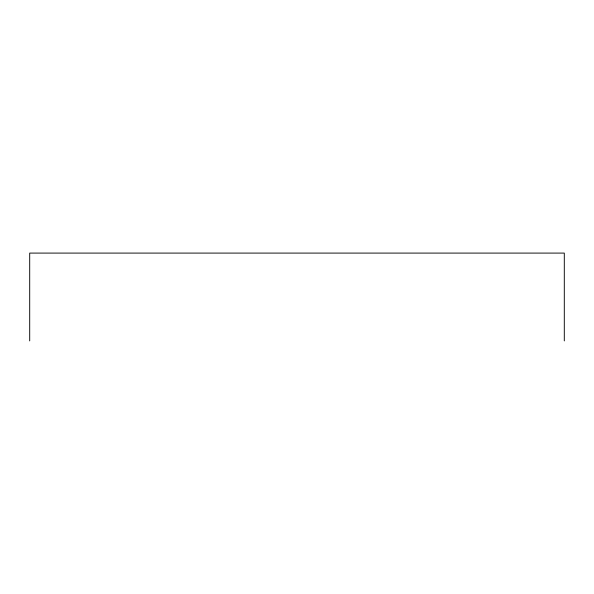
<?xml version="1.0" encoding="UTF-8"?>
<svg xmlns="http://www.w3.org/2000/svg" width="594" height="594" viewBox="0 0 594 594"><rect width="100%" height="100%" fill="white"/><g stroke="black" fill="none" stroke-linecap="round" stroke-linejoin="round"><path stroke-width="0.89" d="M564.3 340.911L564.3 253.089L29.7 253.089L29.7 340.911"/></g></svg>
